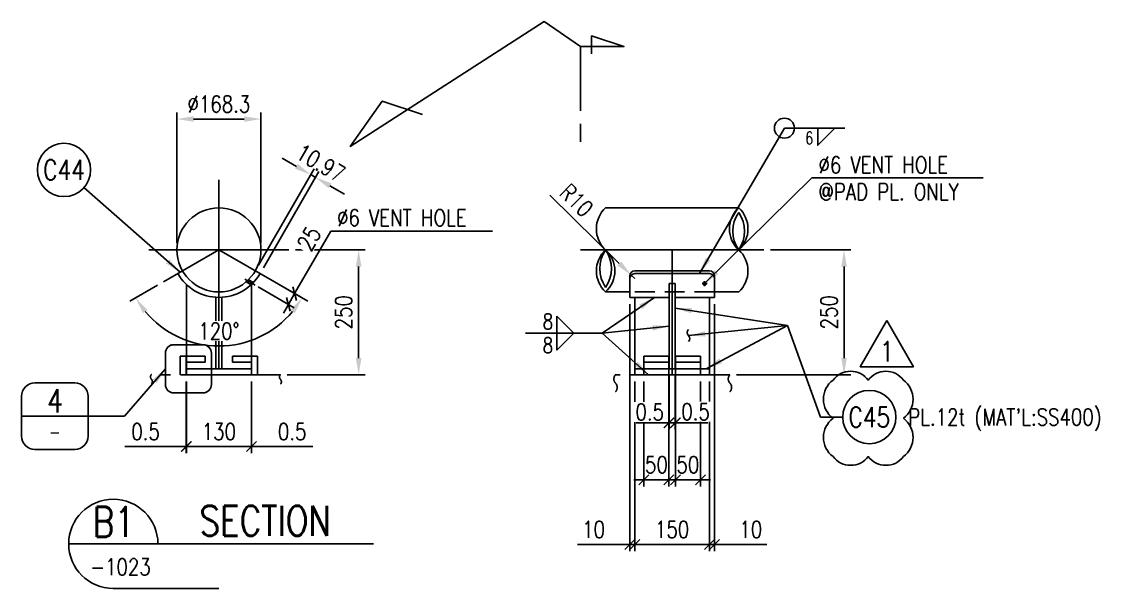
# Model space of a CAD drawing. Header units: millimetres. Extents: x 0 to 91981, y -132907 to 77676.
# Drawn here: x 65968 to 72444, y 15124 to 18529 of the extents above; entities that cross this region are included whole.
import ezdxf
from ezdxf.enums import TextEntityAlignment as Align

# ---------------------------------------------------------------- set-up
doc = ezdxf.new("R2010")
doc.units = ezdxf.units.MM
doc.header["$LTSCALE"] = 60
for name, pattern in [('JNK-CENTER', [34, 30, -1.5, 1, -1.5]), ('JNK-HIDDEN', [3, 2, -1]), ('JNK-PHANTOM', [15, 10, -1, 1, -1, 1, -1])]:
    doc.linetypes.add(name, pattern=pattern)
for name, color, linetype in [('CEN-R', 1, 'JNK-CENTER'), ('CON-C', 4, 'Continuous'), ('CON-G', 3, 'Continuous'), ('CON-W', 7, 'Continuous'), ('CON-Y', 2, 'Continuous'), ('Dim-W', 7, 'Continuous'), ('HID-Y', 2, 'JNK-HIDDEN'), ('PHA-M', 6, 'JNK-PHANTOM'), ('PHA-W', 7, 'JNK-PHANTOM'), ('rev-1', 2, 'Continuous'), ('rev-2', 2, 'Continuous'), ('TXT-C', 4, 'Continuous'), ('TXT-Y', 2, 'Continuous')]:
    doc.layers.add(name, color=color, linetype=linetype)
doc.layers.add('CONT-G', color=3, linetype='Continuous', lineweight=25)
doc.styles.add('DESCRIPTION', font='SIMPLEX', dxfattribs={"width": 0.85})
doc.styles.add('SIMPLEX', font='simplex.shx', dxfattribs={"width": 0.8})
doc.dimstyles.new('DIM40', dxfattribs={"dimscale": 40, "dimtxt": 2.5, "dimasz": 2.5, "dimexe": 1, "dimexo": 1, "dimgap": 1, "dimtad": 1, "dimdec": 1, "dimdsep": 46, "dimtxsty": 'SIMPLEX', "dimcen": 0, "dimclrd": 256, "dimclre": 256, "dimclrt": 2, "dimadec": 1, "dimazin": 2, "dimtfac": 1, "dimtdec": 1, "dimtix": 1, "dimtmove": 2, "dimatfit": 2, "dimfxl": 1, "dimarcsym": 1})
doc.dimstyles.new('DIM40X3', dxfattribs={"dimscale": 40, "dimtxt": 2.5, "dimasz": 2.5, "dimexe": 1, "dimexo": 1, "dimgap": 1, "dimtad": 1, "dimdec": 1, "dimlfac": 0.333333, "dimdsep": 46, "dimtxsty": 'SIMPLEX', "dimcen": 0, "dimclrd": 256, "dimclre": 256, "dimclrt": 2, "dimadec": 1, "dimazin": 2, "dimtfac": 1, "dimtdec": 1, "dimtix": 1, "dimtmove": 2, "dimatfit": 2, "dimfxl": 1, "dimarcsym": 1})

# ---------------------------------------------------------------- blocks, each defined once
blk = doc.blocks.new('weld-sy1')
blk.add_lwpolyline([(0, 2.56), (2.56, 0), (0, -2.56)], close=True)
at = {"style": 'DESCRIPTION', "width": 0.8}
for p in [(-0.563, 0.592), (-0.563, -2.992)]:
    blk.add_attdef('4', text='', height=2.2, dxfattribs=at).set_placement(p, align=Align.RIGHT)
for p in [(3.018, 0.57), (3.018, -2.87)]:
    blk.add_attdef('50-150', p, '', height=2.2, dxfattribs=at)
blk = doc.blocks.new('*D485')
at = {"layer": 'CON-W', "lineweight": -2, "transparency": 16777216}
for p, q in [((69558.9, 17076.3), (69141.1, 17487.2)), ((69651.5, 16985.2), (69630.2, 17006.2))]:
    blk.add_line(p, q, dxfattribs=at)
at = {"layer": 'CON-W', "transparency": 16777216}
blk.add_solid([(69570.6, 17088.2), (69547.2, 17064.4), (69630.2, 17006.2)], dxfattribs=at)
at = {"layer": 'DEFPOINTS', "color": 0, "transparency": 16777216}
for p in [(69630.2, 17006.2), (69651.5, 16985.2)]:
    blk.add_point(p, dxfattribs=at)
at = {"layer": 'CON-W', "color": 2, "transparency": 16777216, "insert": (69302, 17455.2), "char_height": 100, "attachment_point": 5, "rotation": 315.47449, "style": 'SIMPLEX'}
blk.add_mtext('R10', dxfattribs=at)
blk = doc.blocks.new('weld-sy2')
blk.add_lwpolyline([(2.56, 0), (0, -2.56), (0, 0)])
at = {"style": 'SIMPLEX', "width": 0.8}
blk.add_attdef('4', text='', height=2.2, dxfattribs=at).set_placement((-0.6504, -2.992), align=Align.RIGHT)
blk = doc.blocks.new('*D568')
at = {"lineweight": -2, "transparency": 16777216}
for p, q in [((70466.5, 17157.8), (70949.3, 17157.8)), ((70909.3, 16507.8), (70909.3, 17057.8)), ((70263.7, 16407.8), (70949.3, 16407.8))]:
    blk.add_line(p, q, dxfattribs=at)
at = {"transparency": 16777216}
for points in [[(70892.7, 17057.8), (70926, 17057.8), (70909.3, 17157.8)], [(70892.7, 16507.8), (70926, 16507.8), (70909.3, 16407.8)]]:
    blk.add_solid(points, dxfattribs=at)
at = {"layer": 'DEFPOINTS', "color": 0, "transparency": 16777216}
for p in [(70426.5, 17157.8), (70909.3, 17157.8), (70223.7, 16407.8)]:
    blk.add_point(p, dxfattribs=at)
at = {"color": 2, "transparency": 16777216, "insert": (70819.3, 16782.8), "char_height": 100, "attachment_point": 5, "rotation": 90, "style": 'SIMPLEX'}
blk.add_mtext('250', dxfattribs=at)
blk = doc.blocks.new('_Oblique')
at = {"color": 0, "linetype": 'ByBlock', "lineweight": -2}
blk.add_line((-0.5, -0.5), (0.5, 0.5), dxfattribs=at)
blk = doc.blocks.new('*D486')
at = {"layer": 'CON-W', "lineweight": -2, "transparency": 16777216}
for p, q in [((66958.4, 16367.8), (66958.4, 15936.1)), ((67348.4, 16367.8), (67348.4, 15936.1)), ((66958.4, 15976.1), (67348.4, 15976.1))]:
    blk.add_line(p, q, dxfattribs=at)
at = {"layer": 'DEFPOINTS', "color": 0, "transparency": 16777216}
for p in [(66958.4, 16407.8), (67348.4, 16407.8), (67348.4, 15976.1)]:
    blk.add_point(p, dxfattribs=at)
at = {"layer": 'CON-W', "lineweight": -2, "transparency": 16777216, "xscale": 60, "yscale": 60, "zscale": 60, "rotation": 180}
blk.add_blockref('_Oblique', (66958.4, 15976.1), dxfattribs=at)
at = {"layer": 'CON-W', "lineweight": -2, "transparency": 16777216, "xscale": 60, "yscale": 60, "zscale": 60}
blk.add_blockref('_Oblique', (67348.4, 15976.1), dxfattribs=at)
at = {"layer": 'CON-W', "color": 2, "transparency": 16777216, "insert": (67153.4, 16066.1), "char_height": 100, "attachment_point": 5, "style": 'SIMPLEX'}
blk.add_mtext('130', dxfattribs=at)
blk = doc.blocks.new('*D487')
at = {"layer": 'CON-W', "lineweight": -2, "transparency": 16777216}
for p, q in [((66956.9, 16367.8), (66956.9, 15936.1)), ((66958.4, 16367.8), (66958.4, 15936.1)), ((66956.9, 15976.1), (66589.3, 15976.1)), ((66958.4, 15976.1), (66956.9, 15976.1)), ((66958.4, 15976.1), (67018.4, 15976.1))]:
    blk.add_line(p, q, dxfattribs=at)
at = {"layer": 'DEFPOINTS', "color": 0, "transparency": 16777216}
for p in [(66956.9, 16407.8), (66958.4, 16407.8), (66958.4, 15976.1)]:
    blk.add_point(p, dxfattribs=at)
at = {"layer": 'CON-W', "lineweight": -2, "transparency": 16777216, "xscale": 60, "yscale": 60, "zscale": 60}
blk.add_blockref('_Oblique', (66956.9, 15976.1), dxfattribs=at)
at = {"layer": 'CON-W', "lineweight": -2, "transparency": 16777216, "xscale": 60, "yscale": 60, "zscale": 60, "rotation": 180}
blk.add_blockref('_Oblique', (66958.4, 15976.1), dxfattribs=at)
at = {"layer": 'CON-W', "color": 2, "transparency": 16777216, "insert": (66713.1, 16066.1), "char_height": 100, "attachment_point": 5, "style": 'SIMPLEX'}
blk.add_mtext('0.5', dxfattribs=at)
blk = doc.blocks.new('*D488')
at = {"layer": 'CON-W', "lineweight": -2, "transparency": 16777216}
for p, q in [((67348.4, 16367.8), (67348.4, 15936.1)), ((67349.9, 16367.8), (67349.9, 15936.1)), ((67348.4, 15976.1), (67288.4, 15976.1)), ((67348.4, 15976.1), (67349.9, 15976.1)), ((67349.9, 15976.1), (67717.5, 15976.1))]:
    blk.add_line(p, q, dxfattribs=at)
at = {"layer": 'DEFPOINTS', "color": 0, "transparency": 16777216}
for p in [(67348.4, 16407.8), (67349.9, 16407.8), (67349.9, 15976.1)]:
    blk.add_point(p, dxfattribs=at)
at = {"layer": 'CON-W', "lineweight": -2, "transparency": 16777216, "xscale": 60, "yscale": 60, "zscale": 60}
blk.add_blockref('_Oblique', (67348.4, 15976.1), dxfattribs=at)
at = {"layer": 'CON-W', "lineweight": -2, "transparency": 16777216, "xscale": 60, "yscale": 60, "zscale": 60, "rotation": 180}
blk.add_blockref('_Oblique', (67349.9, 15976.1), dxfattribs=at)
at = {"layer": 'CON-W', "color": 2, "transparency": 16777216, "insert": (67593.7, 16066.1), "char_height": 100, "attachment_point": 5, "style": 'SIMPLEX'}
blk.add_mtext('0.5', dxfattribs=at)
blk = doc.blocks.new('*D569')
at = {"lineweight": -2, "transparency": 16777216}
for p, q in [((67614.2, 17157.8), (68033.1, 17157.8)), ((67993.1, 17057.8), (67993.1, 16507.8)), ((67563.4, 16407.8), (68033.1, 16407.8))]:
    blk.add_line(p, q, dxfattribs=at)
at = {"transparency": 16777216}
for points in [[(67976.4, 17057.8), (68009.8, 17057.8), (67993.1, 17157.8)], [(67976.4, 16507.8), (68009.8, 16507.8), (67993.1, 16407.8)]]:
    blk.add_solid(points, dxfattribs=at)
at = {"layer": 'DEFPOINTS', "color": 0, "transparency": 16777216}
for p in [(67574.2, 17157.8), (67523.4, 16407.8), (67993.1, 16407.8)]:
    blk.add_point(p, dxfattribs=at)
at = {"color": 2, "transparency": 16777216, "insert": (67903.1, 16782.8), "char_height": 100, "attachment_point": 5, "rotation": 90, "style": 'SIMPLEX'}
blk.add_mtext('250', dxfattribs=at)
blk = doc.blocks.new('*D489')
at = {"lineweight": -2, "transparency": 16777216}
for p, q in [((67619.2, 17659.7), (67532.6, 17709.7)), ((67392, 17066.3), (67725.8, 17644.3)), ((67420.5, 17049.8), (67754.3, 17627.8)), ((67734.3, 17593.2), (67705.8, 17609.7)), ((67820.9, 17543.2), (67907.5, 17493.2))]:
    blk.add_line(p, q, dxfattribs=at)
at = {"transparency": 16777216}
for points in [[(67627.5, 17674.1), (67610.8, 17645.2), (67705.8, 17609.7)], [(67829.2, 17557.6), (67812.5, 17528.8), (67734.3, 17593.2)]]:
    blk.add_solid(points, dxfattribs=at)
at = {"layer": 'DEFPOINTS', "color": 0, "transparency": 16777216}
for p in [(67705.8, 17609.7), (67372, 17031.6), (67400.5, 17015.2)]:
    blk.add_point(p, dxfattribs=at)
at = {"color": 2, "transparency": 16777216, "insert": (67765, 17679.4), "char_height": 100, "attachment_point": 5, "rotation": 330, "style": 'SIMPLEX'}
blk.add_mtext('10.97', dxfattribs=at)
blk = doc.blocks.new('*D490')
at = {"lineweight": -2, "transparency": 16777216}
for p, q in [((66901, 17197.8), (66901, 17983.8)), ((67001, 17943.8), (67305.9, 17943.8)), ((67405.9, 17197.8), (67405.9, 17983.8))]:
    blk.add_line(p, q, dxfattribs=at)
at = {"transparency": 16777216}
for points in [[(67001, 17960.5), (67001, 17927.1), (66901, 17943.8)], [(67305.9, 17960.5), (67305.9, 17927.1), (67405.9, 17943.8)]]:
    blk.add_solid(points, dxfattribs=at)
at = {"layer": 'DEFPOINTS', "color": 0, "transparency": 16777216}
for p in [(67405.9, 17943.8), (66901, 17157.8), (67405.9, 17157.8)]:
    blk.add_point(p, dxfattribs=at)
at = {"color": 2, "transparency": 16777216, "insert": (67153.4, 18033.8), "char_height": 100, "attachment_point": 5, "style": 'SIMPLEX'}
blk.add_mtext('%%C168.3', dxfattribs=at)
blk = doc.blocks.new('*D491')
at = {"layer": 'CON-W', "lineweight": -2, "transparency": 16777216}
for p, q in [((67435.2, 16995.2), (67688, 16849.2)), ((66785, 16945.2), (66618.8, 16849.2))]:
    blk.add_line(p, q, dxfattribs=at)
blk.add_arc((67153.4, 17157.8), 577.3, 219.9366, 320.0634, dxfattribs=at)
at = {"layer": 'CON-W', "transparency": 16777216}
for points in [[(66697.1, 16777.7), (66724.4, 16796.8), (66653.4, 16869.2)], [(67582.4, 16796.8), (67609.7, 16777.7), (67653.4, 16869.2)]]:
    blk.add_solid(points, dxfattribs=at)
at = {"layer": 'DEFPOINTS', "color": 0, "transparency": 16777216}
for p in [(67153.4, 17157.8), (67153.4, 17157.8), (67400.5, 17015.2), (66819.7, 16965.2), (66955.9, 16615.3)]:
    blk.add_point(p, dxfattribs=at)
at = {"layer": 'CON-W', "color": 2, "transparency": 16777216, "insert": (67153.4, 16670.5), "char_height": 100, "attachment_point": 5, "style": 'SIMPLEX', "bg_fill": 3, "box_fill_scale": 1.1, "bg_fill_color": 256, "bg_fill_true_color": 13158600, "bg_fill_transparency": 0}
blk.add_mtext('120°', dxfattribs=at)
blk = doc.blocks.new('*D570')
at = {"layer": 'DEFPOINTS', "color": 0, "transparency": 16777216}
for p in [(67400.5, 17015.2), (67354.3, 16955.2), (67571.1, 16830.1)]:
    blk.add_point(p, dxfattribs=at)
at = {"layer": 'Dim-W', "lineweight": -2, "transparency": 16777216}
for p, q in [((67608.6, 16895), (67825.7, 17271.1)), ((67435.2, 16995.2), (67643.2, 16875)), ((67389, 16935.2), (67605.7, 16810.1)), ((67571.1, 16830.1), (67608.6, 16895)), ((67571.1, 16830.1), (67541.1, 16778.1))]:
    blk.add_line(p, q, dxfattribs=at)
at = {"layer": 'Dim-W', "lineweight": -2, "transparency": 16777216, "xscale": 60, "yscale": 60, "zscale": 60}
for p, rotation in [((67608.6, 16895), 240.0000000000319), ((67571.1, 16830.1), 60.0000000000319)]:
    blk.add_blockref('_Oblique', p, dxfattribs=dict(at, rotation=rotation))
at = {"layer": 'Dim-W', "color": 2, "transparency": 16777216, "insert": (67695.4, 17225.4), "char_height": 100, "attachment_point": 5, "rotation": 60, "style": 'SIMPLEX', "bg_fill": 3, "box_fill_scale": 1.1, "bg_fill_color": 256, "bg_fill_true_color": 13158600, "bg_fill_transparency": 0}
blk.add_mtext('25', dxfattribs=at)
blk = doc.blocks.new('pipesece')
at = {"layer": 'CON-W'}
blk.add_lwpolyline([(0.5, 0, 0.44), (0, 0, -0.44), (-0.5, 0, -0.44), (0, 0)], format="xyb", dxfattribs=at)
blk.add_lwpolyline([(-0.446, 0, 0.31383), (0, 0, 0.31383)], format="xyb", close=True, dxfattribs=at)
blk = doc.blocks.new('SECMARK2')
at = {"layer": 'CON-C'}
blk.add_line((0, 0), (-2.72, 0), dxfattribs=at)
blk.add_lwpolyline([(-4.67, 0), (-14.32, 0), (-14.32, 6.51), (-15.93, 1.64), (-13.23, 1.64)], dxfattribs=at)
at = {"layer": 'CON-C', "style": 'SIMPLEX', "width": 0.8}
blk.add_attdef('TAG', (-12.98, 1.18), '', height=3.5, dxfattribs=at)
blk = doc.blocks.new('SECTITLE')
at = {"layer": 'CON-G'}
for p, q in [((-1.7, 0), (44.1, 0)), ((5, -6.7), (20.86, -6.7))]:
    blk.add_line(p, q, dxfattribs=at)
blk.add_arc((5, 0), 6.7, 0, 270, dxfattribs=at)
at = {"layer": 'CON-C', "style": 'SIMPLEX', "width": 0.8}
for tag, p in [('A', (5.06, 1.04)), ('ELEVATION', (27.83, 1.22))]:
    blk.add_attdef(tag, text='', height=4.5, dxfattribs=at).set_placement(p, align=Align.CENTER)
at = {"layer": 'CON-Y', "style": 'SIMPLEX', "width": 0.8}
blk.add_attdef('SCALE', text='', height=2.5, dxfattribs=at).set_placement((44.9, -3.72), align=Align.RIGHT)
blk.add_attdef('H0000-0000', (1.54, -4.72), '', height=2.5, dxfattribs=at)
blk = doc.blocks.new('piec-tag')
at = {"layer": 'CON-Y'}
blk.add_circle((0, 0), 4, dxfattribs=at)
at = {"layer": 'CON-G', "style": 'SIMPLEX', "width": 0.8}
blk.add_attdef('P.N', text='', height=3, dxfattribs=at).set_placement((0, 0), align=Align.MIDDLE)
at = {"layer": 'CON-G', "style": 'SIMPLEX', "width": 0.8, "flags": 1}
blk.add_attdef('BOM', (4.48, -3.74), '', height=2.5, dxfattribs=at)
blk = doc.blocks.new('det-tag')
at = {"layer": 'CON-Y'}
blk.add_line((5, 0), (-5, 0), dxfattribs=at)
blk.add_lwpolyline([(-3, -5), (3, -5, 0.414214), (5, -3), (5, 3, 0.414214), (3, 5), (-3, 5, 0.414214), (-5, 3), (-5, -3, 0.414214)], format="xyb", close=True, dxfattribs=at)
at = {"layer": 'CON-G', "style": 'SIMPLEX', "width": 0.8}
blk.add_attdef('TAG', text='', height=3.5, dxfattribs=at).set_placement((0.02, 0.58), align=Align.CENTER)
at = {"layer": 'CON-Y', "style": 'SIMPLEX', "width": 0.8}
blk.add_attdef('-8888', text='', height=2, dxfattribs=at).set_placement((0, -3.34), align=Align.CENTER)
blk = doc.blocks.new('*D507')
at = {"layer": 'CON-W', "lineweight": -2, "transparency": 16777216}
for p, q in [((69621.5, 16832.5), (69621.5, 15348.3)), ((69651.5, 15967.8), (69651.5, 15348.3)), ((69621.5, 15388.3), (69307.3, 15388.3)), ((69651.5, 15388.3), (69621.5, 15388.3)), ((69651.5, 15388.3), (69711.5, 15388.3))]:
    blk.add_line(p, q, dxfattribs=at)
at = {"layer": 'DEFPOINTS', "color": 0, "transparency": 16777216}
for p in [(69621.5, 16872.5), (69651.5, 16007.8), (69651.5, 15388.3)]:
    blk.add_point(p, dxfattribs=at)
at = {"layer": 'CON-W', "lineweight": -2, "transparency": 16777216, "xscale": 60, "yscale": 60, "zscale": 60}
blk.add_blockref('_Oblique', (69621.5, 15388.3), dxfattribs=at)
at = {"layer": 'CON-W', "lineweight": -2, "transparency": 16777216, "xscale": 60, "yscale": 60, "zscale": 60, "rotation": 180}
blk.add_blockref('_Oblique', (69651.5, 15388.3), dxfattribs=at)
at = {"layer": 'CON-W', "color": 2, "transparency": 16777216, "insert": (69404.4, 15478.3), "char_height": 100, "attachment_point": 5, "style": 'SIMPLEX'}
blk.add_mtext('10', dxfattribs=at)
blk = doc.blocks.new('*D508')
at = {"layer": 'CON-W', "lineweight": -2, "transparency": 16777216}
for p, q in [((70131.5, 16832.5), (70131.5, 15348.3)), ((70101.5, 15967.8), (70101.5, 15348.3)), ((70101.5, 15388.3), (70041.5, 15388.3)), ((70101.5, 15388.3), (70131.5, 15388.3)), ((70131.5, 15388.3), (70445.8, 15388.3))]:
    blk.add_line(p, q, dxfattribs=at)
at = {"layer": 'DEFPOINTS', "color": 0, "transparency": 16777216}
for p in [(70131.5, 16872.5), (70101.5, 16007.8), (70101.5, 15388.3)]:
    blk.add_point(p, dxfattribs=at)
at = {"layer": 'CON-W', "lineweight": -2, "transparency": 16777216, "xscale": 60, "yscale": 60, "zscale": 60}
blk.add_blockref('_Oblique', (70101.5, 15388.3), dxfattribs=at)
at = {"layer": 'CON-W', "lineweight": -2, "transparency": 16777216, "xscale": 60, "yscale": 60, "zscale": 60, "rotation": 180}
blk.add_blockref('_Oblique', (70131.5, 15388.3), dxfattribs=at)
at = {"layer": 'CON-W', "color": 2, "transparency": 16777216, "insert": (70348.7, 15478.3), "char_height": 100, "attachment_point": 5, "style": 'SIMPLEX'}
blk.add_mtext('10', dxfattribs=at)
blk = doc.blocks.new('*D509')
at = {"layer": 'CON-W', "lineweight": -2, "transparency": 16777216}
for p, q in [((69651.5, 16367.8), (69651.5, 15348.3)), ((70101.5, 16367.8), (70101.5, 15348.3)), ((69651.5, 15388.3), (70101.5, 15388.3))]:
    blk.add_line(p, q, dxfattribs=at)
at = {"layer": 'DEFPOINTS', "color": 0, "transparency": 16777216}
for p in [(69651.5, 16407.8), (70101.5, 16407.8), (70101.5, 15388.3)]:
    blk.add_point(p, dxfattribs=at)
at = {"layer": 'CON-W', "lineweight": -2, "transparency": 16777216, "xscale": 60, "yscale": 60, "zscale": 60, "rotation": 180}
blk.add_blockref('_Oblique', (69651.5, 15388.3), dxfattribs=at)
at = {"layer": 'CON-W', "lineweight": -2, "transparency": 16777216, "xscale": 60, "yscale": 60, "zscale": 60}
blk.add_blockref('_Oblique', (70101.5, 15388.3), dxfattribs=at)
at = {"layer": 'CON-W', "color": 2, "transparency": 16777216, "insert": (69876.5, 15478.3), "char_height": 100, "attachment_point": 5, "style": 'SIMPLEX'}
blk.add_mtext('150', dxfattribs=at)
blk = doc.blocks.new('*D510')
at = {"layer": 'CON-W', "lineweight": -2, "transparency": 16777216}
for p, q in [((69707, 16367.8), (69707, 15737.2)), ((69857, 16367.8), (69857, 15737.2)), ((69707, 15777.2), (69647, 15777.2)), ((69707, 15777.2), (69857, 15777.2)), ((69857, 15777.2), (69917, 15777.2))]:
    blk.add_line(p, q, dxfattribs=at)
at = {"layer": 'DEFPOINTS', "color": 0, "transparency": 16777216}
for p in [(69707, 16407.8), (69857, 16407.8), (69857, 15777.2)]:
    blk.add_point(p, dxfattribs=at)
at = {"layer": 'CON-W', "lineweight": -2, "transparency": 16777216, "xscale": 60, "yscale": 60, "zscale": 60}
blk.add_blockref('_Oblique', (69707, 15777.2), dxfattribs=at)
at = {"layer": 'CON-W', "lineweight": -2, "transparency": 16777216, "xscale": 60, "yscale": 60, "zscale": 60, "rotation": 180}
blk.add_blockref('_Oblique', (69857, 15777.2), dxfattribs=at)
at = {"layer": 'CON-W', "color": 2, "transparency": 16777216, "insert": (69782, 15867.2), "char_height": 100, "attachment_point": 5, "style": 'SIMPLEX'}
blk.add_mtext('50', dxfattribs=at)
blk = doc.blocks.new('*D511')
at = {"layer": 'CON-W', "lineweight": -2, "transparency": 16777216}
for p, q in [((69896, 16367.8), (69896, 15737.2)), ((70046, 16367.8), (70046, 15737.2)), ((69896, 15777.2), (69836, 15777.2)), ((69896, 15777.2), (70046, 15777.2)), ((70046, 15777.2), (70106, 15777.2))]:
    blk.add_line(p, q, dxfattribs=at)
at = {"layer": 'DEFPOINTS', "color": 0, "transparency": 16777216}
for p in [(69896, 16407.8), (70046, 16407.8), (70046, 15777.2)]:
    blk.add_point(p, dxfattribs=at)
at = {"layer": 'CON-W', "lineweight": -2, "transparency": 16777216, "xscale": 60, "yscale": 60, "zscale": 60}
blk.add_blockref('_Oblique', (69896, 15777.2), dxfattribs=at)
at = {"layer": 'CON-W', "lineweight": -2, "transparency": 16777216, "xscale": 60, "yscale": 60, "zscale": 60, "rotation": 180}
blk.add_blockref('_Oblique', (70046, 15777.2), dxfattribs=at)
at = {"layer": 'CON-W', "color": 2, "transparency": 16777216, "insert": (69971, 15867.2), "char_height": 100, "attachment_point": 5, "style": 'SIMPLEX'}
blk.add_mtext('50', dxfattribs=at)
blk = doc.blocks.new('*D512')
at = {"layer": 'CON-W', "lineweight": -2, "transparency": 16777216}
for p, q in [((69857, 16403.8), (69857, 16079.3)), ((69858.5, 16403.8), (69858.5, 16079.3)), ((69857, 16119.3), (69797, 16119.3)), ((69858.5, 16119.3), (69918.5, 16119.3))]:
    blk.add_line(p, q, dxfattribs=at)
at = {"layer": 'DEFPOINTS', "color": 0, "transparency": 16777216}
for p in [(69857, 16443.8), (69858.5, 16443.8)]:
    blk.add_point(p, dxfattribs=at)
at = {"layer": 'CON-W', "color": 2, "transparency": 16777216, "insert": (69742, 16184), "char_height": 100, "attachment_point": 5, "style": 'SIMPLEX', "bg_fill": 3, "box_fill_scale": 1.1, "bg_fill_color": 256, "bg_fill_true_color": 13158600, "bg_fill_transparency": 0}
blk.add_mtext('0.5', dxfattribs=at)
at = {"layer": 'CON-W', "lineweight": -2, "transparency": 16777216}
blk.add_line((69857, 16119.3), (69858.5, 16119.3), dxfattribs=at)
at = {"layer": 'DEFPOINTS', "color": 0, "transparency": 16777216}
blk.add_point((69858.5, 16119.3), dxfattribs=at)
at = {"layer": 'CON-W', "lineweight": -2, "transparency": 16777216, "xscale": 60, "yscale": 60, "zscale": 60}
blk.add_blockref('_Oblique', (69857, 16119.3), dxfattribs=at)
at = {"layer": 'CON-W', "lineweight": -2, "transparency": 16777216, "xscale": 60, "yscale": 60, "zscale": 60, "rotation": 180}
blk.add_blockref('_Oblique', (69858.5, 16119.3), dxfattribs=at)
blk = doc.blocks.new('*D513')
at = {"layer": 'CON-W', "lineweight": -2, "transparency": 16777216}
for p, q in [((69894.5, 16403.8), (69894.5, 16079.3)), ((69896, 16403.8), (69896, 16079.3)), ((69894.5, 16119.3), (69834.5, 16119.3)), ((69896, 16119.3), (69956, 16119.3))]:
    blk.add_line(p, q, dxfattribs=at)
at = {"layer": 'DEFPOINTS', "color": 0, "transparency": 16777216}
for p in [(69894.5, 16443.8), (69896, 16443.8)]:
    blk.add_point(p, dxfattribs=at)
at = {"layer": 'CON-W', "color": 2, "transparency": 16777216, "insert": (70017.2, 16185.4), "char_height": 100, "attachment_point": 5, "style": 'SIMPLEX', "bg_fill": 3, "box_fill_scale": 1.1, "bg_fill_color": 256, "bg_fill_true_color": 13158600, "bg_fill_transparency": 0}
blk.add_mtext('0.5', dxfattribs=at)
at = {"layer": 'CON-W', "lineweight": -2, "transparency": 16777216}
blk.add_line((69894.5, 16119.3), (69896, 16119.3), dxfattribs=at)
at = {"layer": 'DEFPOINTS', "color": 0, "transparency": 16777216}
blk.add_point((69896, 16119.3), dxfattribs=at)
at = {"layer": 'CON-W', "lineweight": -2, "transparency": 16777216, "xscale": 60, "yscale": 60, "zscale": 60}
blk.add_blockref('_Oblique', (69894.5, 16119.3), dxfattribs=at)
at = {"layer": 'CON-W', "lineweight": -2, "transparency": 16777216, "xscale": 60, "yscale": 60, "zscale": 60, "rotation": 180}
blk.add_blockref('_Oblique', (69896, 16119.3), dxfattribs=at)
blk = doc.blocks.new('revmark')
at = {"layer": 'rev-2'}
blk.add_lwpolyline([(0, 0), (-4, -6.93), (4, -6.93)], close=True, dxfattribs=at)
at = {"layer": 'rev-2', "style": 'SIMPLEX', "width": 0.8}
blk.add_attdef('REVMARK', text='', height=3, dxfattribs=at).set_placement((0, -4.62), align=Align.MIDDLE_CENTER)

msp = doc.modelspace()

# ---------------------------------------------------------------- linework, layer by layer
at = {"layer": 'CEN-R'}
for p, q in [((67153.40729, 17578.59154), (67153.40729, 16443.84154)), ((66732.65729, 17157.84154), (67574.15729, 17157.84154)), ((66819.67574, 16965.16154), (67153.40729, 17157.84154)), ((67487.13884, 16965.16154), (67153.40729, 17157.84154)), ((69326.54769, 17157.84154), (70426.54769, 17157.84154)), ((69876.54769, 17157.84154), (69876.54769, 16407.84154)), ((70071.54769, 16940.27829), (70071.54769, 16970.17329)), ((70086.49519, 16955.22579), (70056.60019, 16955.22579))]:
    msp.add_line(p, q, dxfattribs=at)
at = {"layer": 'CEN-R', "ltscale": 0.1}
msp.add_line((67370.39732, 16945.95975), (67308.61507, 16981.62975), dxfattribs=at)
at = {"layer": 'CEN-R'}
for points in [[(66748.09121, 16409.24926, 0.4), (66748.09121, 16380.89838, -0.4), (66748.09121, 16352.5475, -0.4)], [(67523.42262, 16407.84154, 0.4), (67523.42262, 16379.49066, -0.4), (67523.42262, 16351.13978, -0.4)], [(69536.38226, 16407.84154, 0.4), (69536.38226, 16357.09943, -0.4), (69536.38226, 16306.35732, -0.4)], [(70223.67169, 16407.84154, 0.4), (70223.67169, 16357.09943, -0.4), (70223.67169, 16306.35732, -0.4)]]:
    msp.add_lwpolyline(points, format="xyb", dxfattribs=at)
at = {"layer": 'CON-C'}
msp.add_lwpolyline([(69326.54769, 18378.99275), (69106.60484, 18529.42103), (67942.72859, 17779.23419), (68134.84648, 18051.6182), (68376.11064, 17971.24259)], dxfattribs=at)
at = {"layer": 'CON-G'}
for p, q in [((69476.54769, 17410.29154), (70276.54769, 17410.29154)), ((70101.54769, 17031.61654), (69651.54769, 17031.61654)), ((69621.54769, 17004.31534), (69621.54769, 16872.48154)), ((70101.54769, 17015.16154), (69651.54769, 17015.16154)), ((70131.54769, 17001.61654), (70131.54769, 16872.48154)), ((69476.54769, 16905.39154), (69621.54769, 16905.39154)), ((69858.54769, 16955.22579), (69858.54769, 16443.84154)), ((69894.54769, 16955.22579), (69858.54769, 16955.22579)), ((69894.54769, 16955.22579), (69894.54769, 16443.84154)), ((70131.54769, 16905.39154), (70276.54769, 16905.39154)), ((69858.54769, 16872.48154), (69621.54769, 16872.48154)), ((69651.54769, 16872.48154), (69651.54769, 16407.84154)), ((70131.54769, 16872.48154), (69894.54769, 16872.48154)), ((70101.54769, 16872.48154), (70101.54769, 16407.84154)), ((69651.54769, 16407.84154), (69651.54769, 16517.34154)), ((70101.54769, 16407.84154), (70101.54769, 16517.34154)), ((70101.54769, 16443.84154), (69651.54769, 16443.84154))]:
    msp.add_line(p, q, dxfattribs=at)
msp.add_circle((70071.54769, 16955.22579), 9, dxfattribs=at)
for centre, start, end in [((69651.54769, 17001.61654), 90, 180), ((70101.54769, 17001.61654), 0, 90), ((69651.54769, 16985.16154), 90, 180), ((70101.54769, 16985.16154), 0, 90)]:
    msp.add_arc(centre, 30, start, end, dxfattribs=at)
at = {"layer": 'CON-W'}
for p, q in [((67825.73296, 17271.14408), (68796.67251, 17271.14408)), ((70766.9815, 16153.47415), (70901.15568, 16153.47415)), ((69802.64769, 16119.34626), (69659.55184, 16119.34626)), ((69950.44769, 16119.34626), (70090.84753, 16119.34626))]:
    msp.add_line(p, q, dxfattribs=at)
msp.add_lwpolyline([(69974.9226, 16679.40982, 0.4), (69974.9226, 16643.01446, -0.4), (69974.9226, 16606.6191, -0.4)], format="xyb", dxfattribs=at)
msp.add_circle((70551.11953, 17889.20388), 60, dxfattribs=at)
at = {"layer": 'CONT-G'}
for p, q in [((67360.83555, 16961.87254), (67331.43158, 16978.84893)), ((66958.40729, 16949.50208), (66958.40729, 16407.84154)), ((67347.58677, 16948.73712), (67317.57773, 16966.06284)), ((67348.40729, 16949.50208), (67348.40729, 16407.84154)), ((67135.40729, 16873.04981), (67135.40729, 16443.84154)), ((67171.40729, 16873.04981), (67171.40729, 16443.84154)), ((67348.40729, 16443.84154), (66958.40729, 16443.84154))]:
    msp.add_line(p, q, dxfattribs=at)
at = {"layer": 'HID-Y'}
msp.add_line((70131.54769, 16905.39154), (69621.54769, 16905.39154), dxfattribs=at)
at = {"layer": 'PHA-M'}
for p, q in [((66920.90729, 16518.84154), (66920.90729, 16407.84154)), ((66920.90729, 16518.84154), (67070.90729, 16518.84154)), ((66956.90729, 16518.84154), (66956.90729, 16407.84154)), ((67070.90729, 16518.84154), (67070.90729, 16482.84154)), ((67235.90729, 16518.84154), (67235.90729, 16482.84154)), ((67385.90729, 16518.84154), (67235.90729, 16518.84154)), ((67349.90729, 16518.84154), (67349.90729, 16407.84154)), ((67385.90729, 16518.84154), (67385.90729, 16407.84154)), ((69651.54769, 16517.34154), (69651.54769, 16443.84154)), ((69857.04769, 16518.84154), (69707.04769, 16518.84154)), ((69707.04769, 16518.84154), (69707.04769, 16407.84154)), ((69857.04769, 16518.84154), (69857.04769, 16407.84154)), ((70046.04769, 16518.84154), (69896.04769, 16518.84154)), ((69896.04769, 16518.84154), (69896.04769, 16407.84154)), ((70046.04769, 16518.84154), (70046.04769, 16407.84154)), ((70101.54769, 16517.34154), (70101.54769, 16443.84154)), ((66956.90729, 16482.84154), (67070.90729, 16482.84154)), ((67349.90729, 16482.84154), (67235.90729, 16482.84154)), ((69707.04769, 16482.84154), (69857.04769, 16482.84154)), ((70046.04769, 16482.84154), (69896.04769, 16482.84154)), ((67523.42262, 16407.84154), (66745.65296, 16407.84154)), ((70223.67169, 16407.84154), (69536.38226, 16407.84154)), ((69651.54769, 16443.84154), (69651.54769, 16407.84154)), ((70101.54769, 16443.84154), (70101.54769, 16407.84154))]:
    msp.add_line(p, q, dxfattribs=at)
at = {"layer": 'PHA-W', "ltscale": 0.2}
msp.add_lwpolyline([(66882.60953, 16588.41392), (67058.17035, 16588.41392, -0.4142135624), (67108.17035, 16538.41392), (67108.17035, 16348.68669, -0.4142135624), (67058.17035, 16298.68669), (66882.60953, 16298.68669, -0.4142135624), (66832.60953, 16348.68669), (66832.60953, 16538.41392, -0.4142135624)], format="xyb", close=True, dxfattribs=at)
at = {"layer": 'TXT-C'}
msp.add_lwpolyline([(70843.00324, 15916.56196, 0.5), (71054.78102, 15916.56196, 0.5), (71266.5588, 15916.56196, 0.5), (71266.5588, 16146.05586, 0.5), (71266.5588, 16375.54975, 0.5), (71054.78102, 16375.54975, 0.5), (70843.00324, 16375.54975, 0.5), (70843.00324, 16146.05586, 0.5)], format="xyb", close=True, dxfattribs=at)

# ---------------------------------------------------------------- block references
at = {"layer": 'CON-W', "xscale": 40, "yscale": 40, "zscale": 40, "rotation": 270}
msp.add_blockref('SECMARK2', (69326.54769, 17806.32608), dxfattribs=at)
at = {"layer": 'CON-W'}
ref = msp.add_blockref('weld-sy2', (70751.11953, 17889.20388), dxfattribs=dict(at, xscale=40, yscale=40, zscale=40))
ref.add_attrib('4', '6', dxfattribs={"layer": '0', "height": 73.6, "style": 'SIMPLEX', "width": 0.8}).set_placement((70725.10353, 17792.81988), align=Align.RIGHT)
ref = msp.add_blockref('piec-tag', (66222.79972, 17638.15546), dxfattribs=dict(at, xscale=-40, yscale=40, zscale=40))
ref.add_attrib('P.N', 'C44', dxfattribs={"layer": 'CON-G', "height": 120, "style": 'SIMPLEX', "width": 0.8}).set_placement((66222.79972, 17638.15546), align=Align.MIDDLE)
ref = msp.add_blockref('weld-sy1', (69183.94952, 16658.21195), dxfattribs=dict(at, xscale=40, yscale=40, zscale=40))
ref.add_attrib('4', '8', dxfattribs={"layer": '0', "height": 92, "style": 'SIMPLEX', "width": 0.8}).set_placement((69161.42952, 16681.89195), align=Align.RIGHT)
ref.add_attrib('4', '8', dxfattribs={"layer": '0', "height": 92, "style": 'SIMPLEX', "width": 0.8}).set_placement((69161.42952, 16538.53195), align=Align.RIGHT)
at = {"layer": 'CON-W', "xscale": 40, "yscale": 40, "zscale": 40}
msp.add_blockref('piec-tag', (71061.15568, 16153.47415), dxfattribs=at).add_auto_attribs({'P.N': 'C45'})
at = {"layer": 'Dim-W', "xscale": 504.8999999730731, "yscale": 504.8999999730731, "zscale": 504.8999999730731}
for p, rotation in [((69476.54769, 17157.84154), 90.00000000000301), ((70276.54769, 17157.84154), 270.000000000003)]:
    msp.add_blockref('pipesece', p, dxfattribs=dict(at, rotation=rotation))
at = {"layer": 'Dim-W', "xscale": 40, "yscale": 40, "zscale": 40}
for name, p, values in [('det-tag', (66167.9091, 16158.43028), {'TAG': '4', '-8888': '-'}), ('SECTITLE', (66319.00729, 15392.09717), {'H0000-0000': '-1023', 'A': 'B1', 'ELEVATION': 'SECTION'})]:
    msp.add_blockref(name, p, dxfattribs=at).add_auto_attribs(values)
at = {"layer": 'rev-1'}
ref = msp.add_blockref('revmark', (71166.41472, 16732.65495), dxfattribs=dict(at, xscale=40, yscale=40, zscale=40))
ref.add_attrib('REVMARK', '1', dxfattribs={"height": 120, "style": 'SIMPLEX', "width": 0.8}).set_placement((71166.41472, 16547.90295), align=Align.MIDDLE_CENTER)

# ---------------------------------------------------------------- texts
at = {"layer": 'TXT-Y', "style": 'SIMPLEX', "width": 0.8}
for s, p in [('%%C6 VENT HOLE', (70755.56444, 17618.52303)), ('@PAD PL. ONLY', (70755.56444, 17457.01895)), ('%%C6 VENT HOLE', (67863.36185, 17300.6082)), ("PL.12t (MAT'L:SS400)", (71294.98176, 16103.36746))]:
    msp.add_text(s, height=100, dxfattribs=at).set_placement(p)

# ---------------------------------------------------------------- dimensions: what is measured, and where the dimension line sits
dim = msp.add_linear_dim(base=(67405.85729, 17943.79573), p1=(66900.95729, 17157.84154), p2=(67405.85729, 17157.84154), text='%%C<>', dimstyle='DIM40X3')
dim.commit()
dim.dimension.update_dxf_attribs({"geometry": '*D490', "text_midpoint": (67153.40729, 18033.79573)})
dim = msp.add_aligned_dim(p1=(67400.5363, 17015.16154), p2=(67372.0354, 17031.61654), distance=-667.46226, dimstyle='DIM40X3', override={"dimdec": 2})
dim.commit()
dim.dimension.update_dxf_attribs({"geometry": '*D489', "text_midpoint": (67765.01698, 17679.3706)})
for base, p1, p2, picture, middle in [((67993.1148, 16407.84154), (67574.15729, 17157.84154), (67523.42262, 16407.84154), '*D569', (67903.1148, 16782.84154)), ((70909.34513, 17157.84154), (70223.67169, 16407.84154), (70426.54769, 17157.84154), '*D568', (70819.34513, 16782.84154))]:
    dim = msp.add_linear_dim(base=base, p1=p1, p2=p2, angle=90, dimstyle='DIM40X3')
    dim.commit()
    dim.dimension.update_dxf_attribs({"geometry": picture, "text_midpoint": middle})
at = {"layer": 'CON-W'}
dim = msp.add_radius_dim(center=(69651.54769, 16985.16154), mpoint=(69630.15954, 17006.19834), dimstyle='DIM40X3', override={"dimtmove": 0}, dxfattribs=at)
dim.commit()
dim.dimension.update_dxf_attribs({"geometry": '*D485', "text_midpoint": (69238.87555, 17391.05466), "dimtype": 164})
for base, p1, p2, picture, middle in [((69651.54769, 15388.29203), (69621.54769, 16872.48154), (69651.54769, 16007.84154), '*D507', (69404.40483, 15388.29203)), ((70101.54769, 15388.29203), (70131.54769, 16872.48154), (70101.54769, 16007.84154), '*D508', (70348.69055, 15388.29203)), ((66958.40729, 15976.11803), (66956.90729, 16407.84154), (66958.40729, 16407.84154), '*D487', (66713.09777, 15976.11803)), ((67349.90729, 15976.11803), (67348.40729, 16407.84154), (67349.90729, 16407.84154), '*D488', (67593.71681, 15976.11803))]:
    dim = msp.add_linear_dim(base=base, p1=p1, p2=p2, dimstyle='DIM40X3', override={"dimasz": 1.5, "dimblk1": 'Oblique', "dimblk2": 'Oblique', "dimsah": 1, "dimtmove": 0}, dxfattribs=at)
    dim.commit()
    dim.dimension.update_dxf_attribs({"geometry": picture, "text_midpoint": middle, "dimtype": 160})
for base, p1, p2, picture, middle in [((67348.40729, 15976.11803), (66958.40729, 16407.84154), (67348.40729, 16407.84154), '*D486', (67153.40729, 16066.11803)), ((70101.54769, 15388.29203), (69651.54769, 16407.84154), (70101.54769, 16407.84154), '*D509', (69876.54769, 15478.29203)), ((69857.04769, 15777.16161), (69707.04769, 16407.84154), (69857.04769, 16407.84154), '*D510', (69782.04769, 15867.16161)), ((70046.04769, 15777.16161), (69896.04769, 16407.84154), (70046.04769, 16407.84154), '*D511', (69971.04769, 15867.16161))]:
    dim = msp.add_linear_dim(base=base, p1=p1, p2=p2, dimstyle='DIM40X3', override={"dimasz": 1.5, "dimblk1": 'Oblique', "dimblk2": 'Oblique', "dimsah": 1, "dimtmove": 0}, dxfattribs=at)
    dim.commit()
    dim.dimension.update_dxf_attribs({"geometry": picture, "text_midpoint": middle})

# ---------------------------------------------------------------- leaders
for points in [[(70040.83731, 17015.16154), (70551.11953, 17889.20388), (70913.22706, 17889.20388)], [(70071.54769, 16955.22579), (70715.27961, 17589.7629), (71744.52535, 17589.7629)], [(69770.31041, 16872.48154), (69456.82267, 16658.21195), (68995.42868, 16658.21195)], [(69894.54769, 16807.88049), (70569.30475, 16704.53748)], [(69858.54769, 16699.22737), (69456.82267, 16658.21195)], [(69733.5006, 16407.84154), (69456.82267, 16658.21195)], [(69974.9226, 16643.01446), (70569.30475, 16704.53748)], [(70080.52181, 16443.84154), (70569.30475, 16704.53748), (70766.9815, 16153.47415)]]:
    msp.add_leader(points, dimstyle='DIM40X3', override={"dimgap": 1, "dimtad": 0}, dxfattribs=at)
at = {"layer": 'Dim-W'}
msp.add_leader([(66832.60953, 16443.55031), (66587.3535, 16158.43028), (66367.9091, 16158.43028)], dimstyle='DIM40', override={"dimgap": 1, "dimtad": 0}, dxfattribs=at)

# ---------------------------------------------------------------- next in the draw order: dimensions: what is measured, and where the dimension line sits
at = {"layer": 'CON-W'}
dim = msp.add_angular_dim_2l(base=(66955.94645, 16615.32232), line1=((67400.5363, 17015.16154), (67153.40729, 17157.84154)), line2=((66819.67574, 16965.16154), (67153.40729, 17157.84154)), dimstyle='DIM40X3', override={"dimtfill": 1}, dxfattribs=at)
dim.commit()
dim.dimension.update_dxf_attribs({"geometry": '*D491', "text_midpoint": (67153.40729, 16670.50465)})
dim = msp.add_linear_dim(base=(69858.54769, 16119.34626), p1=(69857.04769, 16443.84154), p2=(69858.54769, 16443.84154), text='0.5', dimstyle='DIM40X3', override={"dimasz": 1.5, "dimblk1": 'Oblique', "dimblk2": 'Oblique', "dimsah": 1, "dimtfill": 1}, dxfattribs=at)
dim.commit()
dim.dimension.update_dxf_attribs({"geometry": '*D512', "text_midpoint": (69742.00967, 16184.01844), "dimtype": 160})

# ---------------------------------------------------------------- next in the draw order: linework, layer by layer
at = {"layer": 'CONT-G'}
msp.add_line((66934.77918, 17031.61654), (66906.27828, 17015.16154), dxfattribs=at)
msp.add_circle((67153.40729, 17157.84154), 252.45, dxfattribs=at)
msp.add_arc((67153.40729, 17157.84154), 285.36, 210, 330, dxfattribs=at)
at = {"layer": 'Dim-W', "ltscale": 0.2}
msp.add_lwpolyline([(66882.60953, 16588.41392), (67058.17035, 16588.41392, -0.4142135624), (67108.17035, 16538.41392), (67108.17035, 16348.68669, -0.4142135624), (67058.17035, 16298.68669), (66882.60953, 16298.68669, -0.4142135624), (66832.60953, 16348.68669), (66832.60953, 16538.41392, -0.4142135624)], format="xyb", close=True, dxfattribs=at)

# ---------------------------------------------------------------- next in the draw order: dimensions: what is measured, and where the dimension line sits
at = {"layer": 'CON-W'}
dim = msp.add_linear_dim(base=(69896.04769, 16119.34626), p1=(69894.54769, 16443.84154), p2=(69896.04769, 16443.84154), text='0.5', dimstyle='DIM40X3', override={"dimasz": 1.5, "dimblk1": 'Oblique', "dimblk2": 'Oblique', "dimsah": 1, "dimtfill": 1}, dxfattribs=at)
dim.commit()
dim.dimension.update_dxf_attribs({"geometry": '*D513', "text_midpoint": (70017.23144, 16185.35885), "dimtype": 160})

# ---------------------------------------------------------------- next in the draw order: leaders
msp.add_leader([(66920.52873, 17023.38904), (66342.96378, 17532.51173)], dimstyle='DIM40', override={"dimgap": 1, "dimtad": 0})

# ---------------------------------------------------------------- next in the draw order: dimensions: what is measured, and where the dimension line sits
at = {"layer": 'Dim-W'}
dim = msp.add_linear_dim(base=(67571.0901, 16830.08971), p1=(67400.5363, 17015.16154), p2=(67354.34805, 16955.22579), angle=60, dimstyle='DIM40X3', override={"dimasz": 1.5, "dimblk1": 'Oblique', "dimblk2": 'Oblique', "dimsah": 1, "dimtmove": 0, "dimtfill": 1}, dxfattribs=at)
dim.commit()
dim.dimension.update_dxf_attribs({"geometry": '*D570', "text_midpoint": (67773.352, 17180.41761), "dimtype": 160})

# ---------------------------------------------------------------- next in the draw order: linework, layer by layer
at = {"layer": 'CONT-G'}
msp.add_line((67372.0354, 17031.61654), (67400.5363, 17015.16154), dxfattribs=at)

doc.saveas('drawing.dxf')
